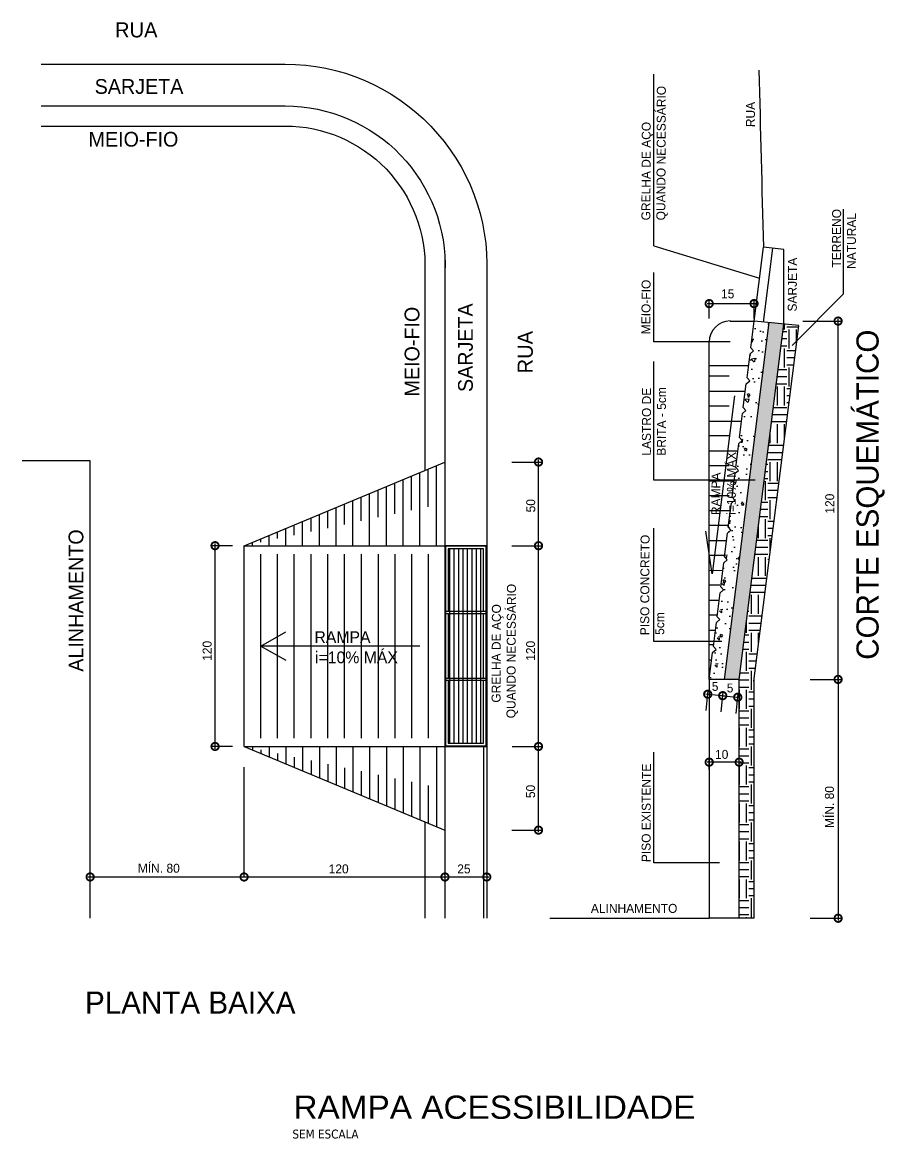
# Model space of a CAD drawing. Header units: inches. Extents: x -156 to 726, y -78 to 271.
# Drawn here: x 438.31 to 450, y 191.07 to 206.22 of the extents above; entities that cross this region are included whole.
import ezdxf

# ---------------------------------------------------------------- set-up
doc = ezdxf.new("R2010")
doc.units = ezdxf.units.IN
doc.header["$MEASUREMENT"] = 0
for name, color, linetype in [('pena01', 1, 'Continuous'), ('pena02', 2, 'Continuous'), ('pena03', 3, 'Continuous'), ('PONTOS-LOTES', 7, 'Continuous')]:
    doc.layers.add(name, color=color, linetype=linetype)
doc.styles.add('LETRA-GROSSA', font='swisscl.ttf', dxfattribs={"width": 1.4})
doc.styles.add('REGUA80', font='TAHOMA.TTF', dxfattribs={"width": 1.5, "height": 35})

# ---------------------------------------------------------------- blocks, each defined once
blk = doc.blocks.new('_DotSmall')
at = {"color": 0, "linetype": 'ByBlock', "const_width": 0.5}
blk.add_lwpolyline([(-0.0625, 0, 1), (0.0625, 0, 1)], format="xyb", close=True, dxfattribs=at)

msp = doc.modelspace()

# ---------------------------------------------------------------- hatches: boundary and pattern name
at = {"layer": 'pena01', "linetype": 'Continuous', "ltscale": 0.1}
h = msp.add_hatch(dxfattribs=at)
h.set_pattern_fill('AR-CONC31', color=256, scale=0.002026, angle=90, style=0, pattern_type=2)
h.set_pattern_definition([(140, (2377.92035, -1539.41378), (0.032288692, 0.369061617), [0.038590645, -0.42449709]), (85, (2377.92035, -1539.41378), (-0.38703407, -0.071393353), [0.030872516, -0.33959767]), (190.451, (2377.92304, -1539.38302), (-0.354743615, 0.2976696), [0.032796984, -0.36076682]), (136.1842, (2377.81745, -1539.4138), (0.08516748, 0.54913989), [0.05788597, -0.63674564]), (186.6356, (2377.82454, -1539.368), (-0.50122371, 0.48092296), [0.04919548, -0.54115023]), (81.184, (2377.81745, -1539.4138), (-0.50122282, 0.48092371), [0.04630877, -0.50939651]), (111, (2377.84317, -1539.36233), (0.20716495, 0.307134695), [0.038590645, -0.42449709]), (56, (2377.84317, -1539.36233), (-0.37311981, 0.125195806), [0.030872516, -0.33959767]), (161.4514, (2377.86044, -1539.33673), (-0.16595569, 0.432329656), [0.032796984, -0.36076682]), (127.5, (2377.92035, -1539.41378), (-0.1712878454, 0.0062567554), [0, -0.335481337, 0, -0.344743092, 0, -0.340884027]), (97.5, (2377.92035, -1539.41378), (-0.202941363, 0.135360307), [0, -0.196555016, 0, -0.327763208, 0, -0.129921837]), (57.5, (2377.92035, -1539.52852), (0.011605035, 0.2746734105), [0, -0.128635482, 0, -0.401342704, 0, -0.532550895]), (47.5, (2377.92035, -1539.57998), (-0.051507857, 0.300073522), [0, -0.167226127, 0, -0.266532719, 0, -0.378188317])])
h.paths.add_polyline_path([(448.026, 200.507), (447.985, 200.183), (448.02, 200.142), (447.975, 200.102), (447.934, 199.778), (447.97, 199.737), (447.924, 199.697), (447.883, 199.372), (447.919, 199.332), (447.873, 199.292), (447.833, 198.967), (447.868, 198.927), (447.823, 198.887), (447.782, 198.562), (447.817, 198.522), (447.772, 198.482), (447.731, 198.157), (447.767, 198.117), (447.721, 198.077), (447.68, 197.752), (447.716, 197.712), (447.67, 197.671), (447.624, 197.306), (447.829, 197.306), (448.435, 202.148), (448.234, 202.168), (448.188, 201.803), (448.223, 201.763), (448.178, 201.723), (448.137, 201.398), (448.173, 201.358), (448.127, 201.318), (448.086, 200.993), (448.122, 200.953), (448.076, 200.913), (448.036, 200.588), (448.071, 200.548)])
h = msp.add_hatch(dxfattribs=at)
h.set_pattern_fill('AR-SAND11', color=256, scale=0.002026, angle=90, style=0, pattern_type=2)
h.set_pattern_definition([(127.5, (2377.92035, -1539.41378), (-0.0991431617, -0.0032412724), [0, -0.078210373, 0, -0.0874721278, 0, -0.0836130633]), (97.5, (2377.92035, -1539.41378), (-0.145211248, 0.091062432), [0, -0.042192438, 0, -0.0704922441, 0, -0.0270134512]), (57.5, (2377.92035, -1539.47707), (-0.0002911385, 0.160235724), [0, -0.0257270964, 0, -0.092617547, 0, -0.120917353]), (47.5, (2377.92035, -1539.47707), (-0.045160033, 0.1546778776), [0, -0.0128635482, 0, -0.0607159475, 0, -0.0694631603])])
h.paths.add_polyline_path([(447.829, 197.306), (448.03, 197.306), (448.637, 202.128), (448.435, 202.148)])
h = msp.add_hatch(dxfattribs=at)
h.set_pattern_fill('EARTH21', color=256, scale=0.040515, angle=90, style=0, pattern_type=2)
h.set_pattern_definition([(90, (2377.92035, -1539.41378), (-0.257270964, 0.257270964), [0.257270964, -0.257270964]), (90, (2377.82388, -1539.41378), (-0.257270964, 0.257270964), [0.257270964, -0.257270964]), (90, (2377.7274, -1539.41378), (-0.257270964, 0.257270964), [0.257270964, -0.257270964]), (180, (2377.69524, -1539.38162), (-0.257270964, -0.257270964), [0.257270964, -0.257270964]), (180, (2377.69524, -1539.28514), (-0.257270964, -0.257270964), [0.257270964, -0.257270964]), (180, (2377.69524, -1539.18867), (-0.257270964, -0.257270964), [0.257270964, -0.257270964])])
h.paths.add_polyline_path([(448.03, 197.306), (448.03, 194.065), (448.232, 194.065), (448.232, 197.294), (448.839, 202.108), (448.637, 202.128)])

# ---------------------------------------------------------------- linework, layer by layer
for p, q in [((446.875, 203.19), (446.875, 205.518)), ((449.447, 202.536), (449.447, 203.688)), ((446.875, 203.19), (448.307, 202.75)), ((446.875, 201.885), (446.875, 202.828)), ((448.747, 201.836), (449.447, 202.536)), ((447.908, 201.885), (446.875, 201.885)), ((446.875, 200.01), (446.875, 201.621)), ((447.969, 201.155), (447.666, 198.737)), ((439.228, 200.273), (438.308, 200.273)), ((439.228, 194.065), (439.228, 200.273)), ((448.248, 200.01), (446.875, 200.01)), ((446.875, 197.819), (446.875, 199.359)), ((447.666, 198.737), (447.58, 199.315)), ((444.107, 196.439), (444.107, 199.077)), ((444.167, 196.439), (444.167, 199.077)), ((444.227, 196.439), (444.227, 199.077)), ((444.287, 196.439), (444.287, 199.077)), ((444.347, 196.439), (444.347, 199.077)), ((444.408, 196.439), (444.408, 199.077)), ((444.468, 196.439), (444.468, 199.077)), ((444.525, 196.439), (444.525, 199.077)), ((441.543, 196.51), (441.543, 199.006)), ((441.77, 196.51), (441.77, 199.006)), ((441.997, 196.51), (441.997, 199.006)), ((442.224, 196.51), (442.224, 199.006)), ((442.451, 196.51), (442.451, 199.006)), ((442.678, 196.51), (442.678, 199.006)), ((442.905, 199.006), (442.905, 196.51)), ((443.132, 199.006), (443.132, 196.51)), ((443.359, 199.006), (443.359, 196.51)), ((443.586, 199.006), (443.586, 196.51)), ((443.813, 199.006), (443.813, 196.51)), ((441.543, 197.758), (441.883, 197.951)), ((443.699, 197.758), (441.543, 197.758)), ((441.543, 197.758), (441.883, 197.565)), ((447.795, 197.819), (446.875, 197.819)), ((446.875, 194.818), (446.875, 196.318)), ((447.762, 194.818), (446.875, 194.818)), ((445.464, 194.065), (447.624, 194.065))]:
    msp.add_line(p, q, dxfattribs=at)
at = {"layer": 'pena01', "color": 1, "linetype": 'Continuous', "ltscale": 0.1}
for p, q in [((444.948, 200.255), (445.359, 200.255)), ((445.309, 199.09), (445.309, 200.285)), ((441.158, 199.12), (440.872, 199.12)), ((440.922, 196.366), (440.922, 199.15)), ((444.948, 199.12), (445.359, 199.12)), ((444.948, 199.12), (445.359, 199.12)), ((445.309, 196.366), (445.309, 199.15)), ((441.158, 196.396), (440.872, 196.396)), ((444.951, 196.396), (445.359, 196.396)), ((444.951, 196.396), (445.359, 196.396)), ((445.309, 195.231), (445.309, 196.426)), ((441.316, 194.625), (441.316, 196.117)), ((444.948, 195.261), (445.359, 195.261)), ((439.228, 194.697), (439.228, 194.825)), ((441.316, 194.655), (441.316, 194.675)), ((441.316, 194.655), (441.316, 194.675)), ((444.04, 194.655), (444.04, 194.675)), ((444.04, 194.654), (444.04, 194.675)), ((444.607, 194.655), (444.607, 194.675)), ((439.198, 194.625), (441.346, 194.625)), ((441.286, 194.625), (444.07, 194.625)), ((444.01, 194.625), (444.637, 194.625))]:
    msp.add_line(p, q, dxfattribs=at)
at = {"layer": 'pena02', "linetype": 'Continuous', "ltscale": 0.1}
for p, q in [((444.607, 202.808), (444.607, 194.065)), ((447.894, 201.419), (447.624, 201.419)), ((447.624, 201.216), (448.115, 201.217)), ((447.894, 201.014), (447.624, 201.014)), ((447.624, 200.811), (448.064, 200.812)), ((447.894, 200.609), (447.624, 200.609)), ((447.624, 200.406), (448.013, 200.406)), ((441.316, 199.12), (444.04, 200.255)), ((444.04, 200.274), (444.04, 199.12)), ((443.699, 199.12), (443.699, 200.113)), ((443.813, 199.649), (443.813, 200.16)), ((443.926, 199.12), (443.926, 200.208)), ((447.894, 200.203), (447.624, 200.203)), ((443.359, 199.553), (443.359, 199.971)), ((443.472, 199.12), (443.472, 200.018)), ((443.586, 199.601), (443.586, 200.066)), ((447.624, 200.001), (447.962, 200.001)), ((443.018, 199.12), (443.018, 199.829)), ((443.132, 199.505), (443.132, 199.877)), ((443.245, 199.12), (443.245, 199.924)), ((447.894, 199.798), (447.624, 199.798)), ((442.678, 199.409), (442.678, 199.687)), ((442.791, 199.12), (442.791, 199.735)), ((442.905, 199.457), (442.905, 199.782)), ((442.224, 199.312), (442.224, 199.498)), ((442.337, 199.12), (442.337, 199.546)), ((442.451, 199.36), (442.451, 199.593)), ((442.564, 199.12), (442.564, 199.64)), ((447.624, 199.596), (447.911, 199.596)), ((441.883, 199.12), (441.883, 199.356)), ((441.997, 199.264), (441.997, 199.404)), ((442.11, 199.12), (442.11, 199.451)), ((447.886, 199.393), (447.624, 199.393)), ((441.543, 199.168), (441.543, 199.215)), ((441.656, 199.12), (441.656, 199.262)), ((441.77, 199.216), (441.77, 199.309)), ((447.624, 199.19), (447.861, 199.191)), ((441.316, 196.396), (441.316, 199.12)), ((441.316, 199.12), (444.04, 199.12)), ((441.429, 199.12), (441.429, 199.167)), ((444.04, 199.12), (444.04, 196.396)), ((447.835, 198.988), (447.624, 198.988)), ((447.624, 198.785), (447.81, 198.786)), ((447.768, 198.583), (447.624, 198.583)), ((447.626, 198.38), (447.759, 198.38)), ((444.6, 198.226), (444.047, 198.226)), ((444.6, 198.197), (444.047, 198.197)), ((447.734, 198.178), (447.624, 198.178)), ((447.624, 197.975), (447.708, 197.975)), ((447.912, 197.975), (447.914, 197.975)), ((447.683, 197.773), (447.624, 197.773)), ((447.624, 197.57), (447.657, 197.57)), ((444.6, 197.318), (444.047, 197.318)), ((444.6, 197.289), (444.047, 197.289)), ((447.632, 197.367), (447.624, 197.367)), ((441.316, 196.396), (444.04, 196.396)), ((441.316, 196.396), (444.04, 195.261)), ((441.429, 196.396), (441.429, 196.349)), ((441.543, 196.348), (441.543, 196.302)), ((441.656, 196.396), (441.656, 196.254)), ((441.883, 196.396), (441.883, 196.16)), ((442.11, 196.396), (442.11, 196.065)), ((442.337, 196.396), (442.337, 195.97)), ((442.564, 196.396), (442.564, 195.876)), ((442.791, 196.396), (442.791, 195.781)), ((443.018, 196.396), (443.018, 195.687)), ((443.245, 196.396), (443.245, 195.592)), ((443.472, 196.396), (443.472, 195.498)), ((443.699, 196.396), (443.699, 195.403)), ((443.926, 196.396), (443.926, 195.308)), ((444.04, 196.396), (444.04, 195.261)), ((444.04, 196.396), (444.607, 196.396)), ((444.563, 196.396), (444.563, 194.065)), ((441.77, 196.3), (441.77, 196.207)), ((441.997, 196.252), (441.997, 196.112)), ((442.224, 196.204), (442.224, 196.018)), ((442.451, 196.156), (442.451, 195.923)), ((442.678, 196.107), (442.678, 195.829)), ((442.905, 196.059), (442.905, 195.734)), ((443.132, 196.011), (443.132, 195.639)), ((443.359, 195.963), (443.359, 195.545)), ((443.586, 195.915), (443.586, 195.45)), ((443.813, 195.867), (443.813, 195.356))]:
    msp.add_line(p, q, dxfattribs=at)
msp.add_lwpolyline([(438.564, 205.654), (441.874, 205.654, -0.426216), (444.607, 202.808, -0.426216)], format="xyb", dxfattribs=at)
for points in [[(444.607, 199.12), (444.04, 199.12)], [(444.047, 199.113), (444.047, 196.403), (444.6, 196.403), (444.6, 199.113)], [(444.6, 199.113), (444.047, 199.113)], [(444.083, 199.077), (444.083, 198.226)], [(444.564, 199.077), (444.083, 199.077)], [(444.564, 198.226), (444.564, 199.077)], [(444.083, 198.197), (444.083, 197.318)], [(444.564, 197.318), (444.564, 198.197)], [(444.083, 197.289), (444.083, 196.439), (444.564, 196.439), (444.564, 197.289)]]:
    msp.add_lwpolyline(points, dxfattribs=at)
at = {"layer": 'pena03', "linetype": 'Continuous', "ltscale": 0.1}
for p, q in [((448.234, 202.168), (448.36, 203.172)), ((448.637, 203.137), (448.36, 203.172)), ((448.362, 202.155), (448.487, 203.156)), ((448.637, 202.128), (448.637, 203.137)), ((447.829, 197.306), (448.435, 202.148)), ((447.908, 202.168), (448.232, 202.168)), ((448.03, 197.306), (448.637, 202.128)), ((448.188, 201.803), (448.234, 202.168)), ((448.231, 197.281), (448.838, 202.102)), ((448.839, 202.108), (448.232, 202.168)), ((448.232, 202.168), (448.232, 202.156)), ((447.624, 197.306), (447.624, 201.885)), ((448.178, 201.723), (448.223, 201.763)), ((448.223, 201.763), (448.188, 201.803)), ((448.137, 201.398), (448.178, 201.723)), ((448.158, 201.561), (447.624, 201.561)), ((448.086, 200.993), (448.127, 201.318)), ((448.127, 201.318), (448.173, 201.358)), ((448.173, 201.358), (448.137, 201.398)), ((448.036, 200.588), (448.076, 200.913)), ((448.076, 200.913), (448.122, 200.953)), ((448.122, 200.953), (448.086, 200.993)), ((448.071, 200.548), (448.036, 200.588)), ((447.985, 200.183), (448.026, 200.507)), ((448.026, 200.507), (448.071, 200.548)), ((447.934, 199.778), (447.975, 200.102)), ((447.975, 200.102), (448.02, 200.142)), ((448.02, 200.142), (447.985, 200.183)), ((447.883, 199.372), (447.924, 199.697)), ((447.924, 199.697), (447.97, 199.737)), ((447.97, 199.737), (447.934, 199.778)), ((447.919, 199.332), (447.883, 199.372)), ((447.833, 198.967), (447.873, 199.292)), ((447.873, 199.292), (447.919, 199.332)), ((447.782, 198.562), (447.823, 198.887)), ((447.823, 198.887), (447.868, 198.927)), ((447.868, 198.927), (447.833, 198.967)), ((447.731, 198.157), (447.772, 198.482)), ((447.772, 198.482), (447.817, 198.522)), ((447.817, 198.522), (447.782, 198.562)), ((447.767, 198.117), (447.731, 198.157)), ((447.68, 197.752), (447.721, 198.077)), ((447.721, 198.077), (447.767, 198.117)), ((447.624, 197.306), (447.67, 197.671)), ((447.67, 197.671), (447.716, 197.712)), ((447.716, 197.712), (447.68, 197.752)), ((448.03, 197.306), (447.624, 197.306)), ((447.624, 197.306), (447.624, 194.065)), ((448.03, 194.065), (448.03, 197.306)), ((448.232, 194.065), (448.232, 197.306)), ((443.767, 195.375), (443.767, 194.065)), ((444.04, 195.261), (444.04, 194.065)), ((448.232, 194.065), (447.624, 194.065))]:
    msp.add_line(p, q, dxfattribs=at)
at = {"layer": 'pena03', "color": 1, "linetype": 'Continuous', "ltscale": 0.1}
for p, q in [((447.594, 202.405), (448.262, 202.405)), ((447.624, 202.201), (447.624, 202.455)), ((448.232, 202.198), (448.232, 202.455)), ((448.893, 202.168), (449.422, 202.168)), ((449.372, 197.276), (449.372, 202.198)), ((448.994, 197.306), (449.422, 197.306)), ((448.994, 197.306), (449.422, 197.306)), ((449.372, 197.336), (449.372, 194.035)), ((447.574, 197.108), (447.837, 197.082)), ((447.582, 196.886), (447.609, 197.155)), ((447.778, 197.088), (448.04, 197.061)), ((447.786, 196.866), (447.812, 197.134)), ((447.786, 196.866), (447.812, 197.134)), ((447.989, 196.845), (448.016, 197.114)), ((448.06, 196.183), (447.594, 196.183)), ((447.624, 196.085), (447.624, 196.233)), ((448.03, 196.12), (448.03, 196.233)), ((448.994, 194.065), (449.422, 194.065))]:
    msp.add_line(p, q, dxfattribs=at)
at = {"layer": 'pena03', "linetype": 'Continuous', "ltscale": 0.1}
for points in [[(438.564, 205.087), (441.874, 205.087, -0.426216), (444.04, 202.831, -0.426216)], [(438.564, 204.814), (441.874, 204.814, -0.426216), (443.767, 202.842)]]:
    msp.add_lwpolyline(points, format="xyb", dxfattribs=at)
for points in [[(443.767, 202.997), (443.767, 200.141)], [(444.04, 202.997), (444.04, 200.274)]]:
    msp.add_lwpolyline(points, dxfattribs=at)
for centre, radius, start, end in [((1157.272, 222.163), 709.167, 181.340632, 181.534509), ((447.908, 201.885), 0.284, 90, 180)]:
    msp.add_arc(centre, radius, start, end, dxfattribs=at)

# ---------------------------------------------------------------- block references
at = {"layer": 'pena01', "color": 1, "linetype": 'Continuous', "ltscale": 0.1, "yscale": 0.2000000001862645, "zscale": 0.200000000186264}
for p, xscale, rotation in [((445.309, 200.255), 0.2000000001862645, 90.00000035018061), ((440.922, 199.12), 0.2000000001862645, 90.00000035018061), ((445.309, 199.12), 0.2000000001862645, 90.00000035018061), ((445.309, 199.12), 0.2000000001862645, 270.0000001167269), ((440.922, 196.396), 0.2000000001862645, 270.0000001167269), ((445.309, 196.396), 0.2000000001862645, 90.00000035018061), ((445.309, 196.396), 0.2000000001862645, 270.0000001167269), ((445.309, 195.261), 0.2000000001862645, 270.0000001167269), ((439.228, 194.625), 0.2000000000116415, 180.0000002668043), ((441.316, 194.625), 0.2000000000116415, 180.0000002668043), ((444.04, 194.625), 0.2000000000116415, 180.0000002668043)]:
    msp.add_blockref('_DotSmall', p, dxfattribs=dict(at, xscale=xscale, rotation=rotation))
at = {"layer": 'pena01', "color": 1, "linetype": 'Continuous', "ltscale": 0.1, "xscale": 0.2000000000116415, "yscale": 0.2000000001862645, "zscale": 0.200000000186264}
for p in [(441.316, 194.625), (444.04, 194.625), (444.607, 194.625)]:
    msp.add_blockref('_DotSmall', p, dxfattribs=at)
at = {"layer": 'pena03', "color": 1, "linetype": 'Continuous', "ltscale": 0.1, "yscale": 0.2000000001862645, "zscale": 0.200000000186264}
for p, xscale, rotation in [((447.624, 202.405), 0.2000000000116415, 180.0000002668043), ((449.372, 202.168), 0.2000000001862645, 90.00000035018061), ((449.372, 197.306), 0.2000000001862645, 270.0000001167269), ((449.372, 197.306), 0.2000000001862645, 90.00000035018061), ((447.604, 197.105), 0.1999999999092461, 174.2814426466566), ((447.807, 197.085), 0.199999999944127, 354.2814423795186), ((447.807, 197.085), 0.1999999999092461, 174.2814426466566), ((448.011, 197.064), 0.199999999944127, 354.2814423795186), ((447.624, 196.183), 0.2000000000116415, 180.0000002668043), ((449.372, 194.065), 0.2000000001862645, 270.0000001167269)]:
    msp.add_blockref('_DotSmall', p, dxfattribs=dict(at, xscale=xscale, rotation=rotation))
at = {"layer": 'pena03', "color": 1, "linetype": 'Continuous', "ltscale": 0.1, "xscale": 0.2000000000116415, "yscale": 0.2000000001862645, "zscale": 0.200000000186264}
for p in [(448.232, 202.405), (448.03, 196.183)]:
    msp.add_blockref('_DotSmall', p, dxfattribs=at)

# ---------------------------------------------------------------- texts
at = {"color": 3, "linetype": 'Continuous', "style": 'REGUA80'}
msp.add_text('SEM ESCALA', height=0.12, dxfattribs=at).set_placement((441.971, 191.077))
at = {"layer": 'pena01', "color": 3, "linetype": 'Continuous', "ltscale": 0.1}
for s, height, p in [('15', 0.1215, (447.784, 202.477)), ('5', 0.121, (447.659, 197.15)), ('5', 0.121, (447.862, 197.129)), ('10', 0.1215, (447.703, 196.228)), ('MÍN. 80', 0.1215, (439.875, 194.683)), ('120', 0.1215, (442.463, 194.674)), ('25', 0.1215, (444.207, 194.674))]:
    msp.add_text(s, height=height, dxfattribs=at).set_placement(p)
for s, p in [('120', (449.319, 199.555)), ('50', (445.264, 199.572)), ('120', (440.875, 197.558)), ('120', (445.262, 197.558)), ('50', (445.262, 195.695)), ('MÍN. 80', (449.315, 195.29))]:
    msp.add_text(s, height=0.1215, rotation=90, dxfattribs=at).set_placement(p)
at = {"layer": 'pena03', "linetype": 'Continuous', "ltscale": 0.1}
for s, height, p in [('RUA', 0.2043, (439.565, 206.017)), ('SARJETA', 0.2, (439.289, 205.251)), ('MEIO-FIO', 0.2, (439.206, 204.535)), ('RAMPA', 0.16, (442.27, 197.799)), ('i=10% MÁX', 0.16, (442.278, 197.525)), ('ALINHAMENTO', 0.1215, (446.019, 194.138)), ('PLANTA BAIXA', 0.3, (439.159, 192.771))]:
    msp.add_text(s, height=height, dxfattribs=at).set_placement(p)
for s, height, rotation, p in [('QUANDO NECESSÁRIO', 0.12155, 89.7912, (447.029, 203.534)), ('RUA', 0.1215, 89.7912, (448.244, 204.799)), ('GRELHA DE AÇO', 0.12155, 89.7912, (446.826, 203.534)), ('TERRENO', 0.1215, 89.7912, (449.41, 202.894)), ('NATURAL', 0.1215, 89.7912, (449.612, 202.876)), ('SARJETA', 0.1215, 89.7912, (448.811, 202.297)), ('MEIO-FIO', 0.1215, 89.7912, (446.826, 201.989)), ('SARJETA', 0.2, 90, (444.418, 201.205)), ('MEIO-FIO', 0.2, 90, (443.693, 201.144)), ('RUA', 0.2043, 90, (445.231, 201.457)), ('CORTE ESQUEMÁTICO', 0.3, 90, (449.921, 197.572)), ('LASTRO DE', 0.1215, 89.7912, (446.832, 200.342)), ('BRITA - 5cm', 0.12155, 89.7912, (447.035, 200.341)), ('i=10% MÁX', 0.1215, 89.7912, (447.984, 199.54)), ('RAMPA', 0.1215, 89.7912, (447.775, 199.535)), ('ALINHAMENTO', 0.2, 90, (439.136, 197.41)), ('PISO CONCRETO', 0.12155, 89.7912, (446.81, 197.905)), ('QUANDO NECESSÁRIO', 0.12155, 89.7912, (444.996, 196.778)), ('GRELHA DE AÇO', 0.12155, 89.7912, (444.794, 196.99)), ('5cm', 0.1215, 89.7912, (447.013, 197.91)), ('PISO EXISTENTE', 0.12155, 89.7912, (446.828, 194.826))]:
    msp.add_text(s, height=height, rotation=rotation, dxfattribs=at).set_placement(p)
at = {"layer": 'PONTOS-LOTES', "color": 3, "linetype": 'Continuous', "style": 'LETRA-GROSSA', "width": 1.4}
msp.add_text('RAMPA ACESSIBILIDADE', height=0.315, dxfattribs=at).set_placement((441.986, 191.344))

doc.saveas('drawing.dxf')
